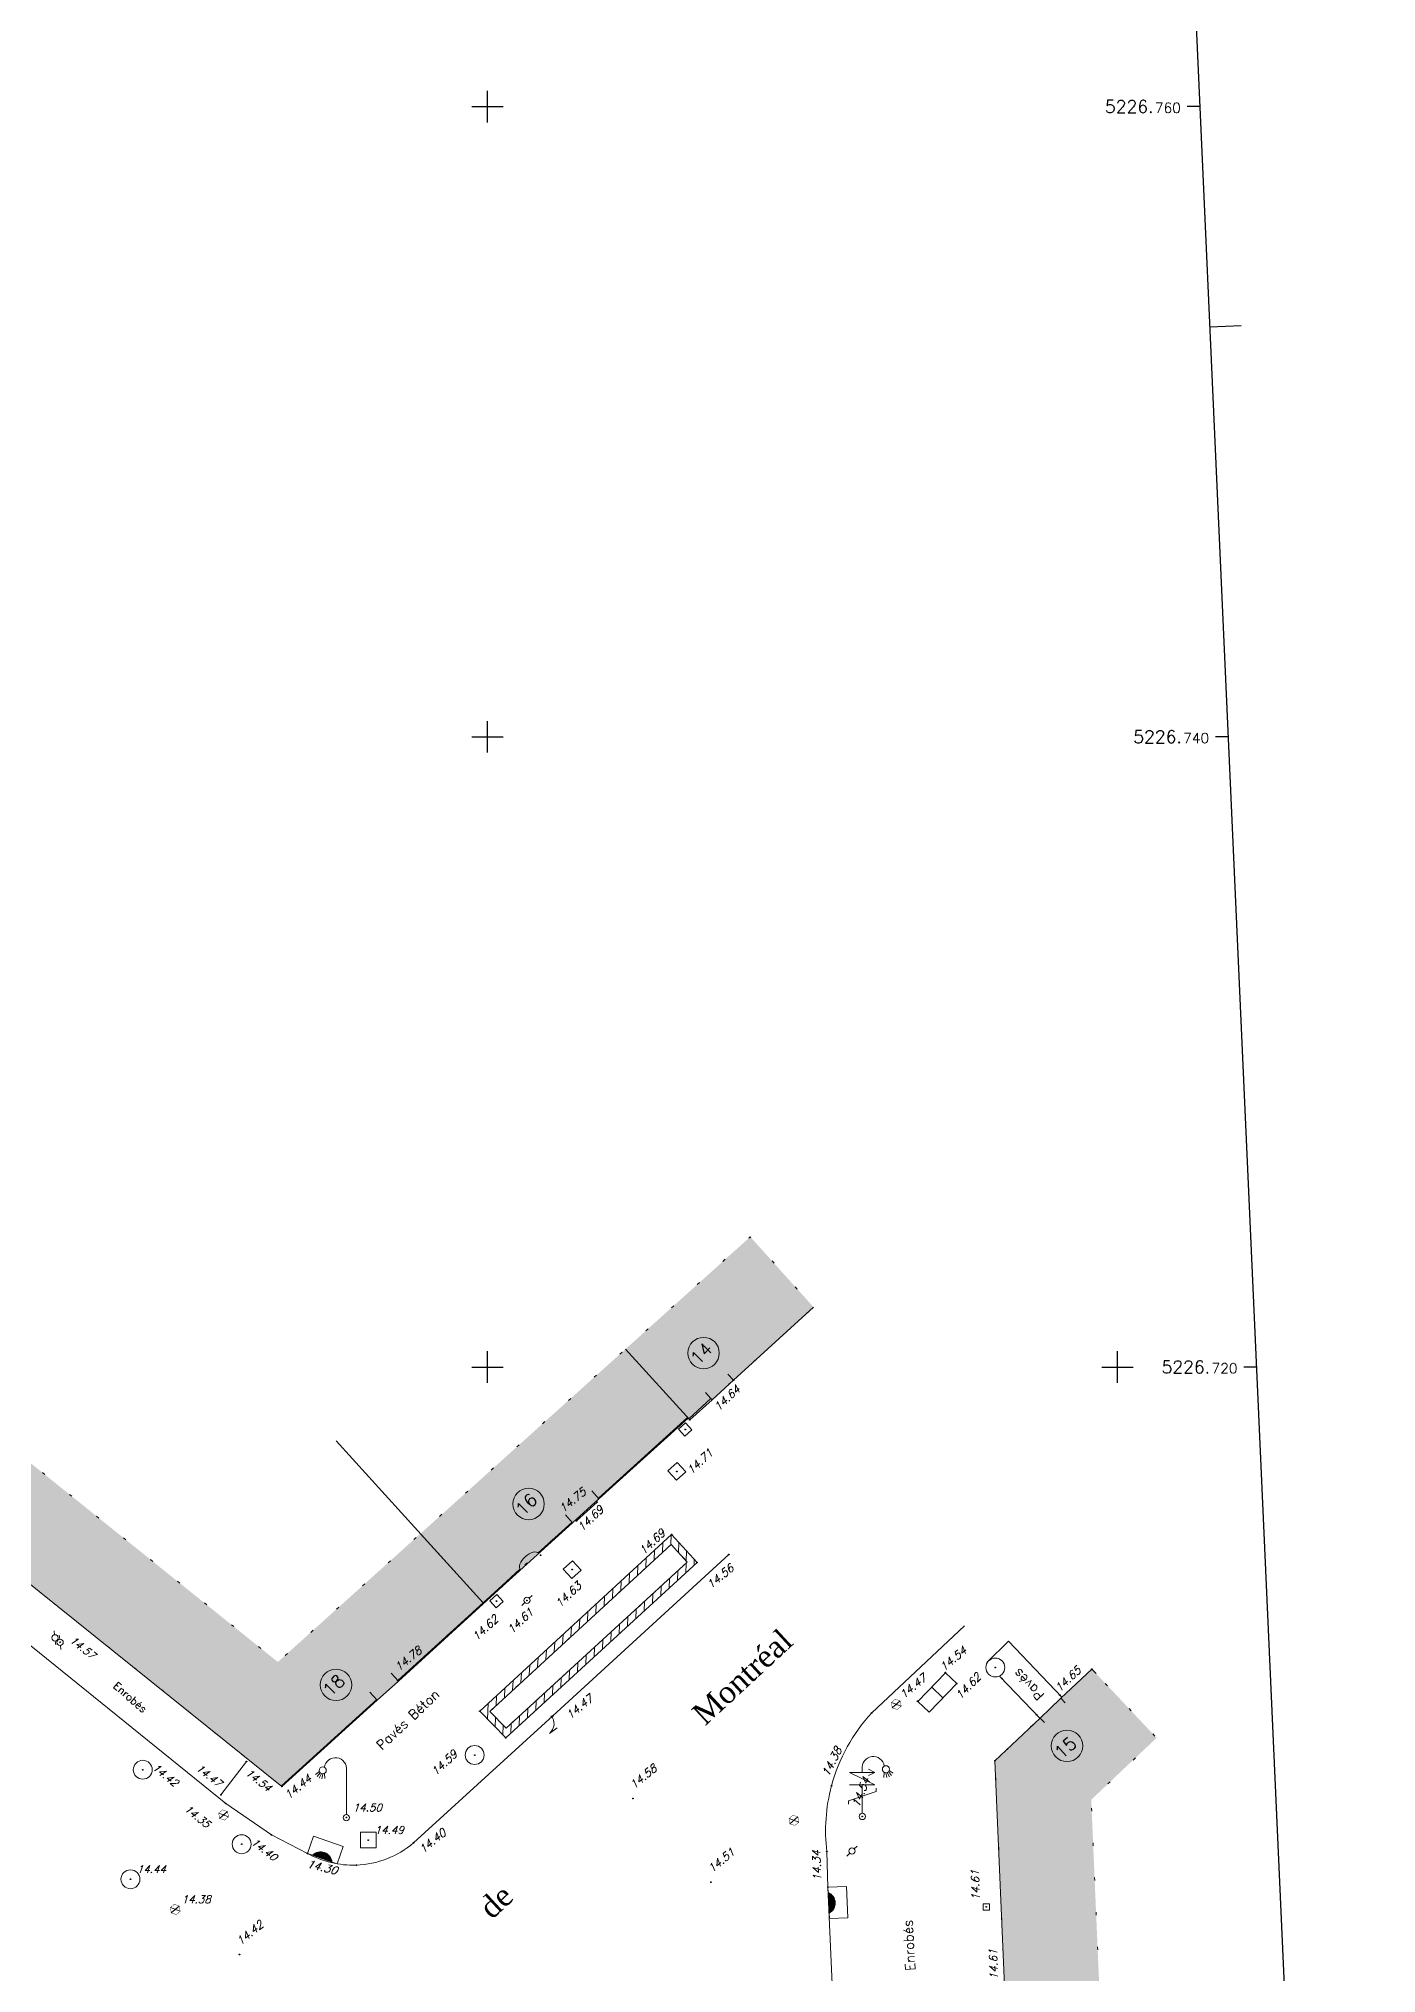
# Model space of a CAD drawing. Header units: metres. Extents: x 1373359 to 1376054, y 5226623 to 5228666.
# Drawn here: x 1375405.8 to 1375448.2, y 5226700.8 to 5226762.2 of the extents above; entities that cross this region are included whole.
import ezdxf
from ezdxf.enums import TextEntityAlignment as Align

# ---------------------------------------------------------------- set-up
doc = ezdxf.new("R2010")
doc.units = ezdxf.units.M
doc.header["$LTSCALE"] = 2
doc.header["$PDMODE"] = 32
doc.header["$PDSIZE"] = 0.02
doc.linetypes.add('POINTILLE', pattern=[0.25, 0, -0.25])
doc.linetypes.add('POINTILLEX2', pattern=[0.5, 0, -0.5])
doc.layers.get('0').update_dxf_attribs({"color": 6})
for name, color, linetype, lineweight in [('ASSEP_P_AFFCAR', 5, 'Continuous', 0), ('ASSEP_P_AFFRON', 5, 'Continuous', 0), ('ASSEP_P_AV--RC', 5, 'Continuous', 9), ('ASSEP_P_SENS', 5, 'Continuous', 0), ('ASSEU_P_AFFCAR', 124, 'Continuous', 9), ('ASSEU_P_AFFRON', 124, 'Continuous', 9), ('CAD_L_PARCELLE', 253, 'Continuous', 0), ('DIVERS_P_POINT', 7, 'Continuous', 9), ('EAU_P_BCH', 4, 'Continuous', 9), ('EAU_P_BCR', 4, 'Continuous', 9), ('ECLAI_P_SUPPE1', 6, 'Continuous', 9), ('EV_F_TEXNATSOL', 7, 'Continuous', 0), ('FDP_F_BATI', 7, 'Continuous', 9), ('FDP_F_TBATNUM', 7, 'Continuous', 9), ('FDP_L_BATI', 7, 'Continuous', 9), ('FDP_L_HAIE', 3, 'Continuous', 9), ('GAZ_P_AFFCAR', 30, 'Continuous', 9), ('MOB_P_JARDINIE', 7, 'Continuous', 9), ('MUL_P_SUPXET--', 1, 'Continuous', 9), ('TEL_P_AFFREC', 6, 'Continuous', 9), ('VOIE_F_TEXNOM', 7, 'Continuous', 0), ('VOIE_L_BORDREV', 252, 'Continuous', 0), ('VOIE_L_BORDURE', 7, 'Continuous', 9)]:
    doc.layers.add(name, color=color, linetype=linetype, lineweight=lineweight)
for name, color, linetype in [('FDP_P_SEUILPIE', 7, 'Continuous'), ('MEP_F_CADRE', 7, 'Continuous'), ('MEP_F_CARRO', 7, 'Continuous'), ('MEP_F_TEXCARRO', 7, 'Continuous'), ('TopoAlt', 7, 'Continuous'), ('Topojis', 7, 'Continuous')]:
    doc.layers.add(name, color=color, linetype=linetype)
doc.styles.get("Standard").update_dxf_attribs({"font": 'romans.shx'})
doc.styles.add('TNR', font='TIMES.TTF', dxfattribs={"width": 0.999})

# ---------------------------------------------------------------- blocks, each defined once
blk = doc.blocks.new('Tcpoint')
at = {"color": 0}
blk.add_point((0, 0), dxfattribs=at)
at = {"layer": 'TopoAlt'}
blk.add_attdef('ALT', (0.2, 0.2), '', height=0.24, dxfattribs=at)
blk = doc.blocks.new('CB015')
at = {"color": 0}
blk.add_line((0, 0), (0, 0), dxfattribs=at)
blk.add_lwpolyline([(-0.25, -0.25), (-0.25, 0.25), (0.25, 0.25), (0.25, -0.25)], close=True, dxfattribs=at)
blk = doc.blocks.new('l003')
at = {"color": 0}
for points in [[(-0.855244, 1.462269), (-0.984837, 1.372556)], [(-0.830421, 1.422331), (-0.931041, 1.303495)], [(-0.792944, 1.396773), (-0.86024, 1.256612)], [(-0.752708, 1.388229), (-0.78082, 1.234594)], [(-0.700628, 1.399688), (-0.684459, 1.240974)], [(0, 0.1), (0, 1.5)]]:
    blk.add_lwpolyline(points, dxfattribs=at)
for centre, radius in [((-0.75, 1.5), 0.111803), ((0, 0), 0.1)]:
    blk.add_circle(centre, radius, dxfattribs=at)
blk.add_arc((-0.35, 1.55), 0.353553, 351.869898, 171.869898, dxfattribs=at)
blk = doc.blocks.new('CB019')
at = {"color": 0}
for p, q in [((-0.156, -0.057), (0.156, 0.057)), ((-0.126, 0.109), (0.126, -0.109))]:
    blk.add_line(p, q, dxfattribs=at)
at = {"color": 0, "const_width": 0.012}
blk.add_lwpolyline([(-0.03, -0.164), (0.126, -0.109), (0.156, 0.057), (0.03, 0.164), (-0.126, 0.109), (-0.156, -0.057)], close=True, dxfattribs=at)
blk = doc.blocks.new('u014')
at = {"color": 0}
blk.add_line((0, 0), (0, 0), dxfattribs=at)
blk.add_circle((0, 0), 0.3, dxfattribs=at)
blk = doc.blocks.new('a001')
at = {"color": 0}
for points in [[(0.160355, 0.160355), (0.070711, 0.070711)], [(-0.070711, -0.070711), (-0.160355, -0.160355)]]:
    blk.add_lwpolyline(points, dxfattribs=at)
blk.add_circle((0, 0), 0.1, dxfattribs=at)
blk = doc.blocks.new('CB008')
blk.add_hatch(color=0).paths.add_polyline_path([(0.174, 0), (0.826, 0, 0.642037)])
at = {"color": 0}
for points in [[(0, 0.586), (1, 0.586)], [(0, 0), (0, 0.586)], [(0, 0), (0.174, 0)], [(0.174, 0), (0.826, 0)], [(0.826, 0), (1, 0)], [(1, 0), (1, 0.586)]]:
    blk.add_lwpolyline(points, dxfattribs=at)
blk.add_arc((0.5, -0.149), 0.358, 24.59605, 155.40395, dxfattribs=at)
blk = doc.blocks.new('L016')
at = {"color": 0}
for p, q in [((0, 1.510991), (0, 1.4)), ((0, 1), (0, 0.1))]:
    blk.add_line(p, q, dxfattribs=at)
for points in [[(0.4, 1.4), (-0.4, 1.4), (0.4, 1), (-0.4, 1)], [(0.2, 1.5), (0.4, 1.4), (0.2, 1.3)], [(0.700628, 1.399688), (0.684459, 1.240974)], [(0.752708, 1.388229), (0.78082, 1.234594)], [(0.792944, 1.396773), (0.86024, 1.256612)], [(0.830421, 1.422331), (0.931041, 1.303495)], [(0.855244, 1.462269), (0.984837, 1.372556)], [(-0.438601, 0.390519), (-0.438601, 0.500753), (0.438601, 0.792376), (0.438601, 0.902609)]]:
    blk.add_lwpolyline(points, dxfattribs=at)
for centre, radius in [((0.75, 1.5), 0.111803), ((0, 0), 0.1)]:
    blk.add_circle(centre, radius, dxfattribs=at)
blk.add_arc((0.35, 1.55), 0.353553, 8.130102, 188.130102, dxfattribs=at)
blk = doc.blocks.new('CB012')
at = {"color": 0}
blk.add_line((0, 0), (0, 0), dxfattribs=at)
blk.add_lwpolyline([(-0.1, -0.1), (-0.1, 0.1), (0.1, 0.1), (0.1, -0.1)], close=True, dxfattribs=at)
blk = doc.blocks.new('CB013')
at = {"color": 0}
blk.add_line((0, 0), (0, 0), dxfattribs=at)
blk.add_lwpolyline([(-0.15, -0.15), (-0.15, 0.15), (0.15, 0.15), (0.15, -0.15)], close=True, dxfattribs=at)
blk = doc.blocks.new('CB014')
at = {"color": 0}
blk.add_line((0, 0), (0, 0), dxfattribs=at)
blk.add_lwpolyline([(-0.2, -0.2), (-0.2, 0.2), (0.2, 0.2), (0.2, -0.2)], close=True, dxfattribs=at)
blk = doc.blocks.new('CB002')
at = {"color": 0, "linetype": 'Continuous'}
for p, q in [((0, 1), (0, 0)), ((0, 1), (1, 1)), ((0.5, 1), (0.5, 0)), ((1, 1), (1, 0)), ((0, 0), (1, 0))]:
    blk.add_line(p, q, dxfattribs=at)

msp = doc.modelspace()

# ---------------------------------------------------------------- hatches: boundary and pattern name
at = {"layer": 'FDP_F_BATI'}
for points in [[(1375405.28, 5226717.124), (1375403.4, 5226714.786), (1375404.585, 5226713.831), (1375413.455, 5226706.699), (1375416.487, 5226709.444), (1375416.504, 5226709.425), (1375417.172, 5226710.029), (1375417.155, 5226710.048), (1375419.863, 5226712.517), (1375420.454, 5226713.056), (1375421.033, 5226713.579), (1375421.614, 5226714.106), (1375422.687, 5226715.076), (1375422.704, 5226715.058), (1375423.542, 5226715.816), (1375423.525, 5226715.834), (1375426.355, 5226718.393), (1375426.389, 5226718.356), (1375427.097, 5226719), (1375427.131, 5226718.963), (1375427.811, 5226719.582), (1375430.351, 5226721.902), (1375428.345, 5226724.132), (1375413.346, 5226710.637)], [(1375436.586, 5226695.871), (1375436.419, 5226700.36), (1375436.113, 5226707.504), (1375437.544, 5226708.86), (1375438.204, 5226709.486), (1375439.188, 5226710.413), (1375441.245, 5226708.229), (1375440.264, 5226707.306), (1375439.608, 5226706.683), (1375439.169, 5226706.267), (1375439.417, 5226700.48), (1375439.584, 5226695.982)]]:
    msp.add_hatch(color=9, dxfattribs=at).paths.add_polyline_path(points)
at = {"layer": 'MOB_P_JARDINIE'}
h = msp.add_hatch(dxfattribs=at)
h.set_pattern_fill('ANSI31', color=256, scale=0.08, angle=-0.44721, style=0)
h.set_pattern_definition([(87.6286, (1375419.75677, 5226709.07778), (-0.2537825, 0.0105096), [])])
h.paths.add_polyline_path([(1375419.757, 5226709.078), (1375420.581, 5226708.229), (1375426.656, 5226713.794), (1375425.847, 5226714.684)])
h.paths.add_polyline_path([(1375420.072, 5226709.069), (1375420.59, 5226708.536), (1375426.346, 5226713.808), (1375425.833, 5226714.372)], flags=16)
h.paths.add_polyline_path([(1375419.443, 5226709.499), (1375420.232, 5226710.149), (1375419.99, 5226710.443), (1375419.201, 5226709.793)], flags=9)
h.paths.add_polyline_path([(1375419.802, 5226709.319), (1375420.683, 5226709.99), (1375420.536, 5226710.363), (1375419.656, 5226709.692)], flags=9)
h.paths.add_polyline_path([(1375419.738, 5226709.893), (1375420.198, 5226710.271), (1375420.007, 5226710.503), (1375419.548, 5226710.125)], flags=9)
h.paths.add_polyline_path([(1375421.043, 5226707.939), (1375421.832, 5226708.589), (1375421.59, 5226708.883), (1375420.801, 5226708.233)], flags=9)
h.paths.add_polyline_path([(1375420.734, 5226707.892), (1375421.605, 5226708.555), (1375421.459, 5226708.928), (1375420.587, 5226708.264)], flags=9)
h.paths.add_polyline_path([(1375420.967, 5226708.07), (1375421.433, 5226708.454), (1375421.243, 5226708.686), (1375420.776, 5226708.301)], flags=24)
h.paths.add_polyline_path([(1375427.118, 5226713.504), (1375427.907, 5226714.154), (1375427.665, 5226714.448), (1375426.876, 5226713.799)], flags=9)
h.paths.add_polyline_path([(1375426.129, 5226712.801), (1375427.01, 5226713.472), (1375426.863, 5226713.845), (1375425.983, 5226713.174)], flags=9)
h.paths.add_polyline_path([(1375426.912, 5226713.779), (1375427.379, 5226714.163), (1375427.188, 5226714.395), (1375426.722, 5226714.01)], flags=9)
h.paths.add_polyline_path([(1375426.327, 5226714.425), (1375427.073, 5226715.124), (1375426.812, 5226715.402), (1375426.067, 5226714.703)], flags=9)
h.paths.add_polyline_path([(1375424.973, 5226713.981), (1375425.8, 5226714.699), (1375425.629, 5226715.062), (1375424.803, 5226714.343)], flags=9)
h.paths.add_polyline_path([(1375426.104, 5226714.685), (1375426.545, 5226715.099), (1375426.34, 5226715.318), (1375425.899, 5226714.904)], flags=9)

# ---------------------------------------------------------------- linework, layer by layer
at = {"layer": 'ASSEP_P_SENS'}
msp.add_line((1375421.969, 5226708.374, -14.421), (1375422.218, 5226708.553, -14.421), dxfattribs=at)
at = {"layer": 'ASSEP_P_SENS', "extrusion": (0, 0, -1)}
msp.add_ellipse((1375421.736, 5226708.674, -14.421), major_axis=(-0.269, 0.269), ratio=1, start_param=1.602321, end_param=3.266273, dxfattribs=at)
at = {"layer": 'CAD_L_PARCELLE', "elevation": -14.421, "flags": 128}
msp.add_lwpolyline([(1375419.863, 5226712.517), (1375415.193, 5226717.659)], dxfattribs=at)
at = {"layer": 'FDP_F_BATI', "color": 255, "linetype": 'POINTILLE', "ltscale": 2, "elevation": -14.421, "flags": 128}
for points in [[(1375405.28, 5226717.124), (1375403.4, 5226714.786), (1375404.585, 5226713.831), (1375413.455, 5226706.699), (1375416.487, 5226709.444), (1375416.504, 5226709.425), (1375417.172, 5226710.029), (1375417.155, 5226710.048), (1375419.863, 5226712.517), (1375420.454, 5226713.056), (1375421.033, 5226713.579), (1375421.614, 5226714.106), (1375422.687, 5226715.076), (1375422.704, 5226715.058), (1375423.542, 5226715.816), (1375423.525, 5226715.834), (1375426.355, 5226718.393), (1375426.389, 5226718.356), (1375427.097, 5226719), (1375427.131, 5226718.963), (1375427.811, 5226719.582), (1375430.351, 5226721.902), (1375428.345, 5226724.132), (1375413.346, 5226710.637)], [(1375436.586, 5226695.871), (1375436.419, 5226700.36), (1375436.113, 5226707.504), (1375437.544, 5226708.86), (1375438.204, 5226709.486), (1375439.188, 5226710.413), (1375441.245, 5226708.229), (1375440.264, 5226707.306), (1375439.608, 5226706.683), (1375439.169, 5226706.267), (1375439.417, 5226700.48), (1375439.584, 5226695.982)]]:
    msp.add_lwpolyline(points, close=True, dxfattribs=at)
at = {"layer": 'FDP_F_TBATNUM'}
for centre in [(1375426.862, 5226720.442, -14.421), (1375421.307, 5226715.654, -14.421), (1375415.193, 5226709.912, -14.421), (1375438.399, 5226707.977, -14.421)]:
    msp.add_circle(centre, 0.499, dxfattribs=at)
at = {"layer": 'FDP_L_BATI'}
for points in [[(1375427.811, 5226719.582), (1375430.351, 5226721.902)], [(1375424.38, 5226720.565), (1375426.422, 5226718.319)], [(1375426.389, 5226718.356), (1375427.097, 5226719)], [(1375426.422, 5226718.319), (1375427.131, 5226718.963)], [(1375426.92, 5226719.195), (1375427.097, 5226719)], [(1375427.097, 5226719), (1375427.131, 5226718.963)], [(1375423.525, 5226715.834), (1375426.355, 5226718.393)], [(1375423.542, 5226715.816), (1375426.372, 5226718.375)], [(1375422.476, 5226715.309), (1375422.704, 5226715.058)], [(1375417.172, 5226710.029), (1375420.471, 5226713.038), (1375422.704, 5226715.058)], [(1375417.872, 5226714.709), (1375419.863, 5226712.517)], [(1375421.614, 5226714.106), (1375422.687, 5226715.076)], [(1375404.585, 5226713.831), (1375413.475, 5226706.683)], [(1375417.155, 5226710.048), (1375420.454, 5226713.056), (1375421.033, 5226713.579)], [(1375439.188, 5226710.413), (1375439.188, 5226710.413), (1375438.204, 5226709.486)], [(1375439.326, 5226710.268), (1375439.188, 5226710.413)], [(1375416.939, 5226710.285), (1375417.172, 5226710.029)], [(1375413.455, 5226706.699), (1375416.487, 5226709.444)], [(1375413.475, 5226706.683), (1375416.504, 5226709.425)], [(1375416.272, 5226709.681), (1375416.504, 5226709.425)], [(1375438.342, 5226709.342), (1375438.204, 5226709.486)], [(1375437.544, 5226708.86), (1375436.113, 5226707.504), (1375436.419, 5226700.36), (1375436.586, 5226695.871), (1375439.584, 5226695.982)], [(1375437.682, 5226708.716), (1375437.544, 5226708.86)]]:
    msp.add_lwpolyline(points, dxfattribs=at)
at = {"layer": 'FDP_L_BATI', "elevation": -14.421}
for points in [[(1375427.634, 5226719.777), (1375427.811, 5226719.582)], [(1375423.314, 5226716.067), (1375423.542, 5226715.816)]]:
    msp.add_lwpolyline(points, dxfattribs=at)
at = {"layer": 'FDP_L_BATI'}
msp.add_ellipse((1375421.34, 5226713.824, -14.421), major_axis=(-0.293, -0.265), ratio=0.528072, start_param=3.141593, end_param=6.283185, dxfattribs=at)
at = {"layer": 'FDP_L_HAIE', "linetype": 'POINTILLEX2', "elevation": -14.421, "flags": 128}
msp.add_lwpolyline([(1375425.833, 5226714.372), (1375420.072, 5226709.069), (1375420.59, 5226708.536), (1375426.346, 5226713.808)], close=True, dxfattribs=at)
at = {"layer": 'FDP_P_SEUILPIE', "elevation": -14.421, "flags": 128}
for points in [[(1375427.131, 5226718.963), (1375427.811, 5226719.582)], [(1375422.704, 5226715.058), (1375423.542, 5226715.816)], [(1375423.481, 5226715.712), (1375422.828, 5226715.119)], [(1375438.204, 5226709.486), (1375437.544, 5226708.86)]]:
    msp.add_lwpolyline(points, dxfattribs=at)
at = {"layer": 'FDP_P_SEUILPIE', "elevation": -14.421}
for points in [[(1375423.481, 5226715.712), (1375423.457, 5226715.738)], [(1375422.828, 5226715.119), (1375422.803, 5226715.147)]]:
    msp.add_lwpolyline(points, dxfattribs=at)
at = {"layer": 'FDP_P_SEUILPIE', "flags": 128}
msp.add_lwpolyline([(1375416.504, 5226709.425), (1375417.172, 5226710.029)], dxfattribs=at)
at = {"layer": 'MEP_F_CADRE', "flags": 128}
for points in [[(1375193.192, 5226741.78), (1375276.098, 5226745.507), (1375273.475, 5226803.848), (1375440.307, 5226811.347), (1375448.219, 5226635.325), (1375198.471, 5226624.098), (1375193.182, 5226741.779)], [(1375442.929, 5226753.006), (1375443.928, 5226753.051)]]:
    msp.add_lwpolyline(points, dxfattribs=at)
at = {"layer": 'MEP_F_CARRO'}
for p, q in [((1375420, 5226759.5), (1375420, 5226760.5)), ((1375419.5, 5226760), (1375420.5, 5226760)), ((1375420, 5226739.5), (1375420, 5226740.5)), ((1375419.5, 5226740), (1375420.5, 5226740)), ((1375420, 5226719.5), (1375420, 5226720.5)), ((1375440, 5226719.5), (1375440, 5226720.5)), ((1375419.5, 5226720), (1375420.5, 5226720)), ((1375439.5, 5226720), (1375440.5, 5226720))]:
    msp.add_line(p, q, dxfattribs=at)
at = {"layer": 'MEP_F_TEXCARRO'}
for p, q in [((1375442.615, 5226760), (1375442.215, 5226760)), ((1375443.514, 5226740), (1375443.114, 5226740)), ((1375444.413, 5226720), (1375444.013, 5226720))]:
    msp.add_line(p, q, dxfattribs=at)
at = {"layer": 'MOB_P_JARDINIE'}
for points in [[(1375419.757, 5226709.078), (1375420.581, 5226708.229), (1375426.656, 5226713.794), (1375425.847, 5226714.684), (1375419.757, 5226709.078)], [(1375420.072, 5226709.069), (1375420.59, 5226708.536), (1375426.346, 5226713.808), (1375425.833, 5226714.372), (1375420.072, 5226709.069)]]:
    msp.add_lwpolyline(points, dxfattribs=at)
at = {"layer": 'VOIE_L_BORDREV', "flags": 128}
for points in [[(1375438.239, 5226709.519), (1375436.541, 5226711.302), (1375435.85, 5226710.617)], [(1375436.267, 5226710.182), (1375437.539, 5226708.855)], [(1375411.54, 5226706.424), (1375412.351, 5226707.483)]]:
    msp.add_lwpolyline(points, dxfattribs=at)
at = {"layer": 'VOIE_L_BORDURE', "flags": 128}
for points in [[(1375402.724, 5226713.379), (1375404.782, 5226711.736), (1375411.692, 5226706.143), (1375413.143, 5226705.151), (1375414.287, 5226704.561, 0.135974), (1375415.839, 5226704.193, 0.167428), (1375417.654, 5226704.895), (1375422.079, 5226708.929), (1375427.665, 5226714.053)], [(1375431.141, 5226695.919), (1375430.811, 5226703.493), (1375430.776, 5226704.619, -0.095828), (1375430.922, 5226706.704, -0.122147), (1375432.201, 5226709.025), (1375435.145, 5226711.787)]]:
    msp.add_lwpolyline(points, format="xyb", dxfattribs=at)

# ---------------------------------------------------------------- block references
at = {"layer": 'ASSEP_P_AFFCAR', "rotation": 42.12745923194954}
for p in [(1375426.282, 5226718.015, -14.421), (1375420.287, 5226712.573, -14.421)]:
    msp.add_blockref('CB013', p, dxfattribs=at)
at = {"layer": 'ASSEP_P_AFFRON'}
msp.add_blockref('u014', (1375419.595, 5226707.686, -14.421), dxfattribs=at)
at = {"layer": 'ASSEP_P_AV--RC'}
for p, rotation in [((1375414.287, 5226704.561, -14.421), 340.6012773312675), ((1375430.811, 5226703.493, -14.421), 272.4953473410131)]:
    msp.add_blockref('CB008', p, dxfattribs=dict(at, rotation=rotation))
at = {"layer": 'ASSEU_P_AFFCAR', "rotation": 42.12745923194954}
for p in [(1375426.012, 5226716.686, -14.421), (1375422.689, 5226713.571, -14.421)]:
    msp.add_blockref('CB014', p, dxfattribs=at)
at = {"layer": 'ASSEU_P_AFFRON'}
msp.add_blockref('u014', (1375436.124, 5226710.463, -14.421), dxfattribs=at)
at = {"layer": 'ASSEU_P_AFFRON', "yscale": -1}
for p in [(1375409.058, 5226707.219), (1375412.198, 5226704.855), (1375408.667, 5226703.743)]:
    msp.add_blockref('u014', p, dxfattribs=at)
at = {"layer": 'DIVERS_P_POINT', "yscale": -1}
msp.add_blockref('CB015', (1375416.219, 5226704.986), dxfattribs=at)
at = {"layer": 'EAU_P_BCH', "yscale": -1}
for p in [(1375432.979, 5226709.294, -14.421), (1375411.624, 5226705.783), (1375429.73, 5226705.613), (1375410.09, 5226702.785)]:
    msp.add_blockref('CB019', p, dxfattribs=at)
at = {"layer": 'EAU_P_BCR'}
for p in [(1375421.256, 5226712.593, -14.421), (1375431.573, 5226704.638)]:
    msp.add_blockref('a001', p, dxfattribs=at)
at = {"layer": 'EAU_P_BCR', "yscale": -1.000000000015865, "rotation": 321.3207672344071}
for p in [(1375406.27, 5226711.404), (1375406.434, 5226711.263)]:
    msp.add_blockref('a001', p, dxfattribs=at)
at = {"layer": 'ECLAI_P_SUPPE1'}
msp.add_blockref('l003', (1375415.523, 5226705.698), dxfattribs=at)
at = {"layer": 'GAZ_P_AFFCAR'}
msp.add_blockref('CB012', (1375435.837, 5226702.867, -14.421), dxfattribs=at)
at = {"layer": 'MUL_P_SUPXET--'}
msp.add_blockref('L016', (1375431.899, 5226705.736, -14.421), dxfattribs=at)
at = {"layer": 'TEL_P_AFFREC', "xscale": 1.26220175628502, "yscale": -0.4883057228683761, "rotation": 45.93833526999594}
msp.add_blockref('CB002', (1375433.669, 5226709.389, -14.421), dxfattribs=at)
at = {"layer": 'Topojis'}
ref = msp.add_blockref('Tcpoint', (1375427.811, 5226719.582, -14.421), dxfattribs=dict(at, rotation=43.16301836848091))
ref.add_attrib('ALT', '14.64', (1375427.332, 5226718.582, -14.421), dxfattribs={"layer": 'TopoAlt', "height": 0.254, "rotation": 43.16302, "oblique": 18})
for p, rotation in [((1375426.422, 5226718.319, -14.421), 39.46661149067642), ((1375426.091, 5226718.12, -14.421), 39.46661149067642), ((1375426.282, 5226718.015, -14.421), 39.46661149067642), ((1375423.481, 5226715.712, -14.421), 39.46661149067642), ((1375421.689, 5226714.027, -14.421), 39.46661149067642), ((1375426.656, 5226713.794, -14.421), 39.46661149067642), ((1375420.471, 5226713.038, -14.421), 39.46661149067642), ((1375434.898, 5226709.957, -14.421), 39.46661149067642), ((1375436.335, 5226710.111, -14.421), 39.46661149067642), ((1375433.655, 5226709.392, -14.421), 39.46661149067642), ((1375438.171, 5226709.589, -14.421), 39.46661149067642), ((1375419.757, 5226709.078, -14.421), 39.46661149067642), ((1375432.201, 5226709.025, -14.421), 39.46661149067642), ((1375437.439, 5226708.959, -14.421), 39.46661149067642), ((1375420.581, 5226708.229, -14.421), 39.46661149067642), ((1375436.113, 5226707.504, -14.421), 39.46661149067642), ((1375411.692, 5226706.143, -14.421), 324.0389109528162), ((1375413.143, 5226705.151, -14.421), 319.3863525289519), ((1375414.287, 5226704.561, -14.421), 39.46661149067642), ((1375415.839, 5226704.193, -14.421), 39.46661149067642), ((1375430.776, 5226704.619, -14.421), 92.25582733753451)]:
    msp.add_blockref('Tcpoint', p, dxfattribs=dict(at, rotation=rotation))
ref = msp.add_blockref('Tcpoint', (1375426.012, 5226716.686, -14.421), dxfattribs=dict(at, rotation=43.16301836848091))
ref.add_attrib('ALT', '14.71', (1375426.469, 5226716.569, -14.421), dxfattribs={"layer": 'TopoAlt', "height": 0.254, "rotation": 43.16302, "oblique": 18})
ref = msp.add_blockref('Tcpoint', (1375423.53, 5226715.829, -14.421), dxfattribs=dict(at, rotation=39.46661149067642))
ref.add_attrib('ALT', '14.75', (1375422.399, 5226715.363, -14.421), dxfattribs={"layer": 'TopoAlt', "height": 0.254, "rotation": 39.46661, "oblique": 18})
ref = msp.add_blockref('Tcpoint', (1375422.828, 5226715.119, -14.421), dxfattribs=dict(at, rotation=43.16301836848091))
ref.add_attrib('ALT', '14.69', (1375422.996, 5226714.764, -14.421), dxfattribs={"layer": 'TopoAlt', "height": 0.254, "rotation": 43.16302, "oblique": 18})
ref = msp.add_blockref('Tcpoint', (1375425.847, 5226714.684, -14.421), dxfattribs=dict(at, rotation=43.16301836848091))
ref.add_attrib('ALT', '14.69', (1375424.952, 5226714.02, -14.421), dxfattribs={"layer": 'TopoAlt', "height": 0.254, "rotation": 43.16302, "oblique": 18})
ref = msp.add_blockref('Tcpoint', (1375427.665, 5226714.053, -14.421), dxfattribs=dict(at, rotation=39.46661149067642))
ref.add_attrib('ALT', '14.56', (1375427.088, 5226712.944, -14.421), dxfattribs={"layer": 'TopoAlt', "height": 0.254, "rotation": 39.46661, "oblique": 18})
ref = msp.add_blockref('Tcpoint', (1375422.689, 5226713.571, -14.421), dxfattribs=dict(at, rotation=43.16301836848091))
ref.add_attrib('ALT', '14.63', (1375422.292, 5226712.344, -14.421), dxfattribs={"layer": 'TopoAlt', "height": 0.254, "rotation": 43.16302, "oblique": 18})
ref = msp.add_blockref('Tcpoint', (1375420.287, 5226712.573, -14.421), dxfattribs=dict(at, rotation=43.16301836848091))
ref.add_attrib('ALT', '14.62', (1375419.654, 5226711.289, -14.421), dxfattribs={"layer": 'TopoAlt', "height": 0.254, "rotation": 43.16302, "oblique": 18})
ref = msp.add_blockref('Tcpoint', (1375421.256, 5226712.593, -14.421), dxfattribs=dict(at, rotation=43.16301836848091))
ref.add_attrib('ALT', '14.61', (1375420.77, 5226711.514, -14.421), dxfattribs={"layer": 'TopoAlt', "height": 0.254, "rotation": 43.16302, "oblique": 18})
ref = msp.add_blockref('Tcpoint', (1375406.434, 5226711.263), dxfattribs=dict(at, rotation=321.3207672344071))
ref.add_attrib('ALT', '14.57', (1375406.715, 5226711.294), dxfattribs={"layer": 'TopoAlt', "height": 0.24, "rotation": 321.32077, "oblique": 18})
ref = msp.add_blockref('Tcpoint', (1375417.155, 5226710.048, -14.421), dxfattribs=dict(at, rotation=39.46661149067642))
ref.add_attrib('ALT', '14.78', (1375417.182, 5226710.329, -14.421), dxfattribs={"layer": 'TopoAlt', "height": 0.254, "rotation": 39.46661, "oblique": 18})
ref = msp.add_blockref('Tcpoint', (1375434.538, 5226710.305, -14.421), dxfattribs=dict(at, rotation=39.46661149067642))
ref.add_attrib('ALT', '14.54', (1375434.483, 5226710.329, -14.421), dxfattribs={"layer": 'TopoAlt', "height": 0.254, "rotation": 39.46661, "oblique": 18})
ref = msp.add_blockref('Tcpoint', (1375436.124, 5226710.463, -14.421), dxfattribs=dict(at, rotation=46.11531792275004))
ref.add_attrib('ALT', '14.62', (1375435.01, 5226709.426, -14.421), dxfattribs={"layer": 'TopoAlt', "height": 0.254, "rotation": 46.11532, "oblique": 18})
ref = msp.add_blockref('Tcpoint', (1375439.188, 5226710.413, -14.421), dxfattribs=dict(at, rotation=43.38149149113351))
ref.add_attrib('ALT', '14.65', (1375438.155, 5226709.663, -14.421), dxfattribs={"layer": 'TopoAlt', "height": 0.254, "rotation": 43.38149, "oblique": 18})
ref = msp.add_blockref('Tcpoint', (1375432.979, 5226709.294, -14.421), dxfattribs=dict(at, rotation=39.46661149067642))
ref.add_attrib('ALT', '14.47', (1375433.21, 5226709.454, -14.421), dxfattribs={"layer": 'TopoAlt', "height": 0.254, "rotation": 39.46661, "oblique": 18})
ref = msp.add_blockref('Tcpoint', (1375422.079, 5226708.929, -14.421), dxfattribs=dict(at, rotation=39.46661149067642))
ref.add_attrib('ALT', '14.47', (1375422.62, 5226708.803, -14.421), dxfattribs={"layer": 'TopoAlt', "height": 0.254, "rotation": 39.46661, "oblique": 18})
ref = msp.add_blockref('Tcpoint', (1375430.922, 5226706.704, -14.421), dxfattribs=dict(at, rotation=63.86209158982935))
ref.add_attrib('ALT', '14.38', (1375430.83, 5226706.972, -14.421), dxfattribs={"layer": 'TopoAlt', "height": 0.254, "rotation": 63.86209, "oblique": 18})
ref = msp.add_blockref('Tcpoint', (1375409.058, 5226707.219), dxfattribs=dict(at, rotation=321.3830364583042))
ref.add_attrib('ALT', '14.42', (1375409.339, 5226707.25), dxfattribs={"layer": 'TopoAlt', "height": 0.24, "rotation": 321.38304, "oblique": 18})
ref = msp.add_blockref('Tcpoint', (1375411.54, 5226706.424), dxfattribs=dict(at, rotation=321.3830364583042))
ref.add_attrib('ALT', '14.47', (1375410.724, 5226707.237), dxfattribs={"layer": 'TopoAlt', "height": 0.24, "rotation": 321.38304, "oblique": 18})
ref = msp.add_blockref('Tcpoint', (1375412.351, 5226707.483), dxfattribs=dict(at, rotation=321.3830364583042))
ref.add_attrib('ALT', '14.54', (1375412.295, 5226707.088), dxfattribs={"layer": 'TopoAlt', "height": 0.24, "rotation": 321.38304, "oblique": 18})
ref = msp.add_blockref('Tcpoint', (1375419.595, 5226707.686, -14.421), dxfattribs=dict(at, rotation=43.16301836848091))
ref.add_attrib('ALT', '14.59', (1375418.352, 5226707.007, -14.421), dxfattribs={"layer": 'TopoAlt', "height": 0.254, "rotation": 43.16302, "oblique": 18})
ref = msp.add_blockref('Tcpoint', (1375424.618, 5226706.307, -14.421), dxfattribs=dict(at, rotation=39.46661149067642))
ref.add_attrib('ALT', '14.58', (1375424.646, 5226706.588, -14.421), dxfattribs={"layer": 'TopoAlt', "height": 0.254, "rotation": 39.46661, "oblique": 18})
ref = msp.add_blockref('Tcpoint', (1375413.475, 5226706.683, -14.421), dxfattribs=dict(at, rotation=39.46661149067642))
ref.add_attrib('ALT', '14.44', (1375413.683, 5226706.264, -14.421), dxfattribs={"layer": 'TopoAlt', "height": 0.254, "rotation": 39.46661, "oblique": 18})
ref = msp.add_blockref('Tcpoint', (1375431.899, 5226705.736, -14.421), dxfattribs=dict(at, rotation=68.03405647290897))
ref.add_attrib('ALT', '14.54', (1375431.788, 5226705.997, -14.421), dxfattribs={"layer": 'TopoAlt', "height": 0.254, "rotation": 68.03406, "oblique": 18})
ref = msp.add_blockref('Tcpoint', (1375415.523, 5226705.698), dxfattribs=at)
ref.add_attrib('ALT', '14.50', (1375415.723, 5226705.898), dxfattribs={"layer": 'TopoAlt', "height": 0.24, "oblique": 18})
ref = msp.add_blockref('Tcpoint', (1375411.624, 5226705.783), dxfattribs=dict(at, rotation=321.3830364583042))
ref.add_attrib('ALT', '14.35', (1375410.353, 5226705.94), dxfattribs={"layer": 'TopoAlt', "height": 0.24, "rotation": 321.38304, "oblique": 18})
ref = msp.add_blockref('Tcpoint', (1375416.219, 5226704.986), dxfattribs=at)
ref.add_attrib('ALT', '14.49', (1375416.419, 5226705.186), dxfattribs={"layer": 'TopoAlt', "height": 0.24, "oblique": 18})
ref = msp.add_blockref('Tcpoint', (1375412.198, 5226704.855), dxfattribs=dict(at, rotation=321.3830364583042))
ref.add_attrib('ALT', '14.40', (1375412.479, 5226704.887), dxfattribs={"layer": 'TopoAlt', "height": 0.24, "rotation": 321.38304, "oblique": 18})
ref = msp.add_blockref('Tcpoint', (1375417.654, 5226704.895, -14.421), dxfattribs=dict(at, rotation=39.46661149067642))
ref.add_attrib('ALT', '14.40', (1375417.952, 5226704.544, -14.421), dxfattribs={"layer": 'TopoAlt', "height": 0.254, "rotation": 39.46661, "oblique": 18})
ref = msp.add_blockref('Tcpoint', (1375414.287, 5226704.561, -14.421), dxfattribs=dict(at, rotation=345.8975699394095))
ref.add_attrib('ALT', '14.30', (1375414.247, 5226704.125, -14.421), dxfattribs={"layer": 'TopoAlt', "height": 0.254, "rotation": 345.89757, "oblique": 18})
ref = msp.add_blockref('Tcpoint', (1375427.097, 5226703.651, -14.421), dxfattribs=dict(at, rotation=39.46661149067642))
ref.add_attrib('ALT', '14.51', (1375427.124, 5226703.932, -14.421), dxfattribs={"layer": 'TopoAlt', "height": 0.254, "rotation": 39.46661, "oblique": 18})
ref = msp.add_blockref('Tcpoint', (1375430.811, 5226703.493, -14.421), dxfattribs=dict(at, rotation=92.25582733753451))
ref.add_attrib('ALT', '14.34', (1375430.603, 5226703.685, -14.421), dxfattribs={"layer": 'TopoAlt', "height": 0.254, "rotation": 92.25583, "oblique": 18})
ref = msp.add_blockref('Tcpoint', (1375430.811, 5226703.493, -14.421), dxfattribs=dict(at, rotation=92.25582733753451))
ref.add_attrib('ALT', '14.34', (1375430.603, 5226703.685, -14.421), dxfattribs={"layer": 'TopoAlt', "height": 0.254, "rotation": 92.25583, "oblique": 18})
ref = msp.add_blockref('Tcpoint', (1375408.667, 5226703.743), dxfattribs=at)
ref.add_attrib('ALT', '14.44', (1375408.867, 5226703.943), dxfattribs={"layer": 'TopoAlt', "height": 0.24, "oblique": 18})
ref = msp.add_blockref('Tcpoint', (1375435.837, 5226702.867, -14.421), dxfattribs=dict(at, rotation=91.73209704031122))
ref.add_attrib('ALT', '14.61', (1375435.632, 5226703.061, -14.421), dxfattribs={"layer": 'TopoAlt', "height": 0.254, "rotation": 91.7321, "oblique": 18})
ref = msp.add_blockref('Tcpoint', (1375410.09, 5226702.785), dxfattribs=at)
ref.add_attrib('ALT', '14.38', (1375410.29, 5226702.985), dxfattribs={"layer": 'TopoAlt', "height": 0.24, "oblique": 18})
ref = msp.add_blockref('Tcpoint', (1375412.128, 5226701.35, -14.421), dxfattribs=dict(at, rotation=39.46661149067642))
ref.add_attrib('ALT', '14.42', (1375412.155, 5226701.631, -14.421), dxfattribs={"layer": 'TopoAlt', "height": 0.254, "rotation": 39.46661, "oblique": 18})
ref = msp.add_blockref('Tcpoint', (1375436.419, 5226700.36, -14.421), dxfattribs=dict(at, rotation=92.25582733753451))
ref.add_attrib('ALT', '14.61', (1375436.212, 5226700.552, -14.421), dxfattribs={"layer": 'TopoAlt', "height": 0.254, "rotation": 92.25583, "oblique": 18})

# ---------------------------------------------------------------- texts
at = {"layer": 'EV_F_TEXNATSOL'}
for s, height, rotation, p in [('Pavés', 0.304, 134.01198, (1375437.701, 5226709.603, -14.421)), ('Enrobés', 0.24, 318.90527, (1375408.098, 5226709.847, -28.842)), ('Pavés Béton', 0.304, 43.38722, (1375416.65, 5226707.822, -14.421)), ('Enrobés', 0.304, 92.9629, (1375433.577, 5226700.847, -14.421))]:
    msp.add_text(s, height=height, rotation=rotation, dxfattribs=at).set_placement(p)
at = {"layer": 'FDP_F_TBATNUM'}
for s, rotation, p in [('14', 45.35524, (1375426.693, 5226720.038, -14.421)), ('16', 45.35524, (1375421.138, 5226715.251, -14.421)), ('18', 45.35524, (1375415.024, 5226709.508, -14.421)), ('15', 41.70876, (1375438.228, 5226707.533, -14.421))]:
    msp.add_text(s, height=0.406, rotation=rotation, dxfattribs=at).set_placement(p)
at = {"layer": 'MEP_F_TEXCARRO'}
for s, height, p in [('5226.', 0.4, (1375441.146, 5226759.8)), ('760', 0.32, (1375442.015, 5226759.8)), ('5226.', 0.4, (1375442.045, 5226739.8)), ('740', 0.32, (1375442.914, 5226739.8)), ('5226.', 0.4, (1375442.944, 5226719.8)), ('720', 0.32, (1375443.813, 5226719.8))]:
    msp.add_text(s, height=height, dxfattribs=at).set_placement(p, align=Align.RIGHT)
at = {"layer": 'VOIE_F_TEXNOM', "style": 'TNR', "width": 0.999}
for s, p in [('Montréal', (1375426.908, 5226708.591)), ('de', (1375420.143, 5226702.444))]:
    msp.add_text(s, height=0.7, rotation=42.7842, dxfattribs=at).set_placement(p)

doc.saveas('drawing.dxf')
